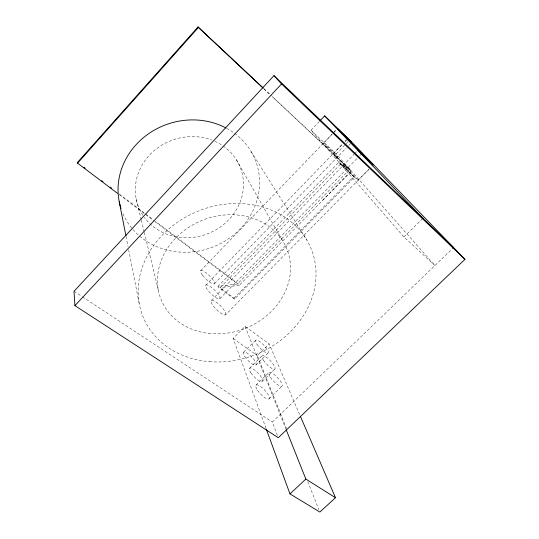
<?xml version="1.0" encoding="UTF-8"?>
<svg xmlns="http://www.w3.org/2000/svg" width="539" height="539" viewBox="0 0 539 539"><rect width="100%" height="100%" fill="white"/><g stroke="black" fill="none" stroke-linecap="round" stroke-linejoin="round"><path stroke-width="0.4" stroke-dasharray="2.69 2.02" d="M234.438 299.158L234.034 298.148L220.04 287.772L340.608 164.085L354.419 177.136L234.438 299.158L218.497 287.307L217.958 286.404L237.524 283.959L349.771 169.34L272.04 96.461M322.679 200.292L351.468 170.89L239.41 285.232L238.548 284.107L155.589 221.414M239.41 285.232L220.04 287.772M310.99 130.189L336.215 153.898L434.919 265.538L403.913 236.965L310.99 130.189L319.539 121.235M323.521 143.125L333.392 132.863M333.971 132.257L336.296 129.845L332.799 133.477M200.602 270.773L332.213 134.083M332.974 153.938L342.225 144.378M345.122 141.386L347.426 139.008M205.655 285.286L342.157 144.445M345.081 141.427L346.254 140.214M336.215 153.898L345.6 144.23M346.186 143.63L349.117 140.605M214.488 283.622L346.368 147.881M348.693 145.49L351.623 142.471M217.924 286.492L338.741 162.394L349.771 169.34M211.416 300.391L354.015 154.282M354.601 153.682L358.118 150.078M219.683 298.862A9.79 2.554 44.2 0 0 211.328 287.294A9.79 2.554 44.2 0 0 207.4 289.632A9.79 2.554 44.2 0 0 219.683 298.862L357.33 158.129M359.722 155.697L361.46 153.911M234.034 298.148L353.732 176.354M358.152 180.228A10.578 0.445 44.4 0 0 347.52 169.219A10.578 0.445 44.4 0 0 346.22 169.024A10.578 0.445 44.4 0 0 358.152 180.228L369.168 169.044M225.545 314.803A10.12 2.729 44.5 0 0 216.84 302.662A10.12 2.729 44.5 0 0 212.905 305.411A10.12 2.729 44.5 0 0 225.545 314.803L369.094 169.118M266.017 428.39L233.124 338.431L245.07 326.445L269.156 343.895L299.825 415.003M243.588 352.25L255.688 340.197M286.593 428.754L257.359 355.578L269.156 343.895M249.584 368.198L262.075 355.855M255.964 364.964L268.173 352.91M403.913 236.965L422.974 218.255M255.958 385.142L268.867 372.489M262.345 381.329L274.951 368.979M269.129 398.719L282.153 386.052M277.39 435.377L272.336 422.077L453.595 247.556M340.608 164.085L351.468 170.91L272.155 96.434M74.032 291.276L81.739 296.362M82.44 296.821L272.336 422.077M233.124 338.431L257.359 355.578M119.274 193.966L145.079 213.471M145.746 213.97L152.975 219.434M119.436 194.774L154.518 221.273M155.178 221.772L237.524 283.959M354.419 177.136L338.748 162.401M263.995 88.78L271.541 95.861M263.901 88.827L270.302 94.824M251.241 151.776L306.92 240.172M236.419 159.807L282.726 240.967M307.742 481.691L318.933 509.712M245.07 326.445L286 429.233M136.172 198.945L141.13 219.36M141.326 220.175L144.102 231.602M144.304 232.417L158.378 290.386M126.059 236.5L127.999 246.411M128.646 249.712L139.5 305.054M226.676 128.329A71.411 65.495 -19.5 0 1 233.892 234.734A71.411 65.495 -19.5 0 1 122.946 213.612M214.839 141.299A54.58 50.039 -19.5 0 1 229.419 219.077A54.58 50.039 -19.5 0 1 144.29 217.345M142.882 215.324A54.58 50.039 -19.5 0 1 149.215 155.407A54.58 50.039 -19.5 0 1 212.063 140.153M209.314 361.649A90.673 77.259 -21.8 0 0 311.434 249.469A90.673 77.259 -21.8 0 0 160.487 237.066A90.673 77.259 -21.8 0 0 209.314 361.649M208.586 333.365A67.773 58.165 -21.7 0 0 287.725 251.342A67.773 58.165 -21.7 0 0 175.599 238.144A67.773 58.165 -21.7 0 0 208.586 333.365M257.46 390.196A9.466 2.85 46.5 0 0 269.028 398.833A9.466 2.85 46.5 0 0 261.078 386.84A9.466 2.85 46.5 0 0 257.46 390.196M270.349 377.145A9.507 2.655 46.4 0 0 281.964 386.247A9.507 2.655 46.4 0 0 274.169 374.497A9.507 2.655 46.4 0 0 270.349 377.145M250.979 372.927A9.156 2.682 46.1 0 0 262.244 381.43A9.156 2.682 46.1 0 0 254.617 370.003A9.156 2.682 46.1 0 0 250.979 372.927M263.443 360.207A9.197 2.5 46 0 0 274.755 369.148A9.197 2.5 46 0 0 267.29 357.957A9.197 2.5 46 0 0 263.443 360.207M244.881 356.683A8.873 2.533 45.7 0 0 255.863 365.051A8.873 2.533 45.7 0 0 248.526 354.143A8.873 2.533 45.7 0 0 244.881 356.683M256.955 344.273A8.907 2.358 45.6 0 0 267.971 353.058A8.907 2.358 45.6 0 0 260.809 342.386A8.907 2.358 45.6 0 0 256.955 344.273M202.59 275.314A9.486 2.392 43.9 0 0 214.333 283.831A9.486 2.392 43.9 0 0 205.669 272.525A9.486 2.392 43.9 0 0 202.59 275.314M335.905 157.22A10.214 0.418 44.4 0 0 347.527 168.161A10.214 0.418 44.4 0 0 337.38 157.664A10.214 0.418 44.4 0 0 335.905 157.22M326.27 146.204A9.884 0.391 44.3 0 0 337.603 156.889A9.884 0.391 44.3 0 0 327.901 146.864A9.884 0.391 44.3 0 0 326.27 146.204"/><path stroke-width="0.81" d="M262.83 87.695L198.056 26.95L77.501 162.394L77.569 163.162L117.509 193.326M77.569 163.162L198.419 27.428L198.056 26.95M453.595 247.556L273.96 75.649L74.032 291.276L74.914 305.633L278.286 437.729L464.968 259.333L349.703 140.005L324.673 115.865L320.112 120.635M74.914 305.633L281.526 83.943L273.96 75.649M300.493 416.553L335.487 497.713L319.87 512.05L289.969 493.886L305.849 479.07L286.31 430.014M305.849 479.07L335.487 497.713M83.862 167.211L85.135 168.168M101.676 180.666L102.996 181.663M110.205 187.114L111.506 188.098M198.419 27.428L263.322 88.281M281.526 83.943L464.968 259.333M324.673 115.865L422.974 218.255M266.306 429.179L289.969 493.886M119.254 201.808L125.897 235.671M121.012 208.472A71.411 65.495 -19.5 0 1 145.719 135.855A71.411 65.495 -19.5 0 1 225.942 127.938M347.412 138.968L362.08 153.339L347.412 138.968M373.257 164.927L358.085 150.078L373.257 164.927M351.637 142.512L337.448 128.619L351.637 142.512"/></g></svg>
